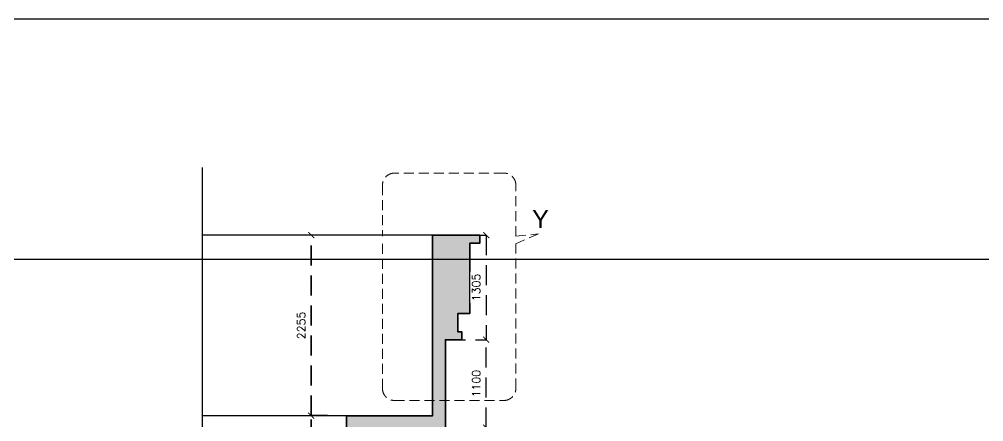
# Model space of a CAD drawing. Header units: millimetres. Extents: x 1066295 to 1300022, y -5734212 to -5454663.
# Drawn here: x 1145939 to 1157993, y -5590218 to -5585191 of the extents above; entities that cross this region are included whole.
import ezdxf

# ---------------------------------------------------------------- set-up
doc = ezdxf.new("R2010")
doc.units = ezdxf.units.MM
doc.header["$LTSCALE"] = 1000
doc.header["$MEASUREMENT"] = 0
for name, pattern in [('AUDIT_D_120904163729-0', [0]), ('T9_PROFILE SECTIONS$0$HIDDEN', [0.375, 0.25, -0.125]), ('T9_PROFILE SECTIONS$0$HIDDEN2', [0.1875, 0.125, -0.0625]), ('T9_PROFILE SECTIONS$0$T10(T7 IS SIMILAR BUT MIRROR) - DIMENSION & TEXTING$0$HIDDEN', [0.375, 0.25, -0.125])]:
    doc.linetypes.add(name, pattern=pattern)
doc.layers.get('0').update_dxf_attribs({"linetype": 'AUDIT_D_120904163729-0'})
for name, color, linetype, lineweight in [('T9_PROFILE SECTIONS$0$A-DIMENSION', 2, 'Continuous', 35), ('T9_PROFILE SECTIONS$0$A-SLAB', 3, 'Continuous', 35), ('T9_PROFILE SECTIONS$0$R0-18-10-2014-T1-1st Podium Floor Plan$0$Text', 7, 'Continuous', 0)]:
    doc.layers.add(name, color=color, linetype=linetype, lineweight=lineweight)
for name, color, linetype in [('T9_PROFILE SECTIONS$0$Elev 01', 8, 'Continuous'), ('T9_PROFILE SECTIONS$0$HATCH 150', 8, 'Continuous'), ('T9_PROFILE SECTIONS$0$LEVEL', 7, 'Continuous'), ('T9_PROFILE SECTIONS$0$T10(T7 IS SIMILAR BUT MIRROR) - DIMENSION & TEXTING$0$A-DIMENSIONS', 2, 'T9_PROFILE SECTIONS$0$T10(T7 IS SIMILAR BUT MIRROR) - DIMENSION & TEXTING$0$HIDDEN')]:
    doc.layers.add(name, color=color, linetype=linetype)
doc.styles.add('T9_PROFILE SECTIONS$0$ARIAL ARROW', font='arial.ttf')
doc.styles.add('T9_PROFILE SECTIONS$0$Romans 1', font='romans.shx', dxfattribs={"height": 100})
doc.dimstyles.new('T9_PROFILE SECTIONS$0$ALPINE S', dxfattribs={"dimscale": 0, "dimtxt": 100, "dimasz": 75, "dimexe": 0, "dimexo": 0, "dimgap": 75, "dimtad": 1, "dimdec": 0, "dimzin": 0, "dimdsep": 46, "dimtxsty": 'T9_PROFILE SECTIONS$0$Romans 1', "dimblk": 'T9_PROFILE SECTIONS$0$_ArchTick', "dimcen": 0.09, "dimclrd": 256, "dimclre": 256, "dimclrt": 7, "dimadec": 0, "dimazin": 0, "dimtfac": 1, "dimtdec": 0, "dimtofl": 0, "dimtmove": 1, "dimatfit": 0, "dimldrblk": 'T9_PROFILE SECTIONS$0$_Open90', "dimfxl": 1, "dimtolj": 1, "dimtzin": 0, "dimarcsym": 0})

# ---------------------------------------------------------------- blocks, each defined once
blk = doc.blocks.new('T9_PROFILE SECTIONS$0$A$C04612184')
at = {"layer": 'T9_PROFILE SECTIONS$0$LEVEL', "color": 8, "linetype": 'T9_PROFILE SECTIONS$0$HIDDEN2', "ltscale": 5}
for p, q in [((89.8181, 106.7178), (-67.827, 106.7178)), ((89.8181, 103.7178), (-67.8271, 103.7178))]:
    blk.add_line(p, q, dxfattribs=at)
blk = doc.blocks.new('T9_PROFILE SECTIONS$0$_ArchTick')
at = {"color": 0, "linetype": 'ByBlock', "const_width": 0.15}
blk.add_lwpolyline([(-0.5, -0.5), (0.5, 0.5)], dxfattribs=at)
blk = doc.blocks.new('*D434')
at = {"layer": 'T9_PROFILE SECTIONS$0$A-DIMENSION', "linetype": 'T9_PROFILE SECTIONS$0$HIDDEN', "lineweight": -2, "transparency": 16777216}
for p, q in [((1151534, -5587745), (1151333, -5587745)), ((1151534, -5588795), (1151333, -5588795))]:
    blk.add_line(p, q, dxfattribs=at)
at = {"layer": 'T9_PROFILE SECTIONS$0$A-DIMENSION', "linetype": 'T9_PROFILE SECTIONS$0$HIDDEN', "transparency": 16777216}
blk.add_line((1151333, -5588795), (1151333, -5587745), dxfattribs=at)
at = {"layer": 'T9_PROFILE SECTIONS$0$A-DIMENSION', "linetype": 'ByBlock', "transparency": 16777216, "xscale": 75, "yscale": 75, "zscale": 75}
for p, rotation in [((1151333, -5587745), 90), ((1151333, -5588795), 270)]:
    blk.add_blockref('T9_PROFILE SECTIONS$0$_ArchTick', p, dxfattribs=dict(at, rotation=rotation))
at = {"layer": 'T9_PROFILE SECTIONS$0$A-DIMENSION', "color": 7, "linetype": 'ByBlock', "transparency": 16777216, "insert": (1151208, -5588270), "char_height": 100, "attachment_point": 5, "rotation": 90, "style": 'T9_PROFILE SECTIONS$0$Romans 1'}
blk.add_mtext('\\A1;1050', dxfattribs=at)
blk = doc.blocks.new('T9_PROFILE SECTIONS$0$_Open90')
at = {"color": 0, "linetype": 'ByBlock', "lineweight": -2}
for p, q in [((0, 0), (-1, 0)), ((-0.5, 0.5), (0, 0)), ((0, 0), (-0.5, -0.5))]:
    blk.add_line(p, q, dxfattribs=at)
blk = doc.blocks.new('*D435')
at = {"layer": 'T9_PROFILE SECTIONS$0$A-DIMENSION', "linetype": 'T9_PROFILE SECTIONS$0$HIDDEN', "lineweight": -2, "transparency": 16777216}
for p, q in [((1151534, -5585490), (1151333, -5585490)), ((1151534, -5587745), (1151333, -5587745))]:
    blk.add_line(p, q, dxfattribs=at)
at = {"layer": 'T9_PROFILE SECTIONS$0$A-DIMENSION', "linetype": 'T9_PROFILE SECTIONS$0$HIDDEN', "transparency": 16777216}
blk.add_line((1151333, -5587745), (1151333, -5585490), dxfattribs=at)
at = {"layer": 'T9_PROFILE SECTIONS$0$A-DIMENSION', "linetype": 'ByBlock', "transparency": 16777216, "xscale": 75, "yscale": 75, "zscale": 75}
for p, rotation in [((1151333, -5585490), 90), ((1151333, -5587745), 270)]:
    blk.add_blockref('T9_PROFILE SECTIONS$0$_ArchTick', p, dxfattribs=dict(at, rotation=rotation))
at = {"layer": 'T9_PROFILE SECTIONS$0$A-DIMENSION', "color": 7, "linetype": 'ByBlock', "transparency": 16777216, "insert": (1151208, -5586618), "char_height": 100, "attachment_point": 5, "rotation": 90, "style": 'T9_PROFILE SECTIONS$0$Romans 1'}
blk.add_mtext('\\A1;2255', dxfattribs=at)
blk = doc.blocks.new('*D437')
at = {"layer": 'T9_PROFILE SECTIONS$0$T10(T7 IS SIMILAR BUT MIRROR) - DIMENSION & TEXTING$0$A-DIMENSIONS', "linetype": 'T9_PROFILE SECTIONS$0$HIDDEN', "lineweight": -2, "transparency": 16777216}
for p, q in [((1153010, -5586796), (1153520, -5586796)), ((1153010, -5587895), (1153520, -5587895))]:
    blk.add_line(p, q, dxfattribs=at)
at = {"layer": 'T9_PROFILE SECTIONS$0$T10(T7 IS SIMILAR BUT MIRROR) - DIMENSION & TEXTING$0$A-DIMENSIONS', "lineweight": -2, "transparency": 16777216}
blk.add_line((1153520, -5587895), (1153520, -5586796), dxfattribs=at)
at = {"layer": 'T9_PROFILE SECTIONS$0$T10(T7 IS SIMILAR BUT MIRROR) - DIMENSION & TEXTING$0$A-DIMENSIONS', "linetype": 'ByBlock', "lineweight": -2, "transparency": 16777216, "xscale": 75, "yscale": 75, "zscale": 75}
for p, rotation in [((1153520, -5586796), 90), ((1153520, -5587895), 270)]:
    blk.add_blockref('T9_PROFILE SECTIONS$0$_ArchTick', p, dxfattribs=dict(at, rotation=rotation))
at = {"layer": 'T9_PROFILE SECTIONS$0$T10(T7 IS SIMILAR BUT MIRROR) - DIMENSION & TEXTING$0$A-DIMENSIONS', "color": 7, "linetype": 'ByBlock', "transparency": 16777216, "insert": (1153395, -5587345), "char_height": 100, "attachment_point": 5, "rotation": 90, "style": 'T9_PROFILE SECTIONS$0$Romans 1', "bg_fill": 3, "box_fill_scale": 1.25, "bg_fill_color": 256, "bg_fill_true_color": 13158600, "bg_fill_transparency": 0}
blk.add_mtext('\\A1;1100', dxfattribs=at)
blk = doc.blocks.new('*D438')
at = {"layer": 'T9_PROFILE SECTIONS$0$T10(T7 IS SIMILAR BUT MIRROR) - DIMENSION & TEXTING$0$A-DIMENSIONS', "linetype": 'T9_PROFILE SECTIONS$0$HIDDEN', "lineweight": -2, "transparency": 16777216}
for p, q in [((1153010, -5585490), (1153520, -5585490)), ((1153010, -5586796), (1153520, -5586796))]:
    blk.add_line(p, q, dxfattribs=at)
at = {"layer": 'T9_PROFILE SECTIONS$0$T10(T7 IS SIMILAR BUT MIRROR) - DIMENSION & TEXTING$0$A-DIMENSIONS', "lineweight": -2, "transparency": 16777216}
blk.add_line((1153520, -5585490), (1153520, -5586796), dxfattribs=at)
at = {"layer": 'T9_PROFILE SECTIONS$0$T10(T7 IS SIMILAR BUT MIRROR) - DIMENSION & TEXTING$0$A-DIMENSIONS', "linetype": 'ByBlock', "lineweight": -2, "transparency": 16777216, "xscale": 75, "yscale": 75, "zscale": 75}
for p, rotation in [((1153520, -5585490), 90), ((1153520, -5586796), 270)]:
    blk.add_blockref('T9_PROFILE SECTIONS$0$_ArchTick', p, dxfattribs=dict(at, rotation=rotation))
at = {"layer": 'T9_PROFILE SECTIONS$0$T10(T7 IS SIMILAR BUT MIRROR) - DIMENSION & TEXTING$0$A-DIMENSIONS', "color": 7, "linetype": 'ByBlock', "transparency": 16777216, "insert": (1153395, -5586143), "char_height": 100, "attachment_point": 5, "rotation": 90, "style": 'T9_PROFILE SECTIONS$0$Romans 1', "bg_fill": 3, "box_fill_scale": 1.25, "bg_fill_color": 256, "bg_fill_true_color": 13158600, "bg_fill_transparency": 0}
blk.add_mtext('\\A1;1305', dxfattribs=at)
blk = doc.blocks.new('T9_PROFILE SECTIONS')
at = {"layer": 'T9_PROFILE SECTIONS$0$HATCH 150'}
h = blk.add_hatch(color=8, dxfattribs=at)
h.dxf.hatch_style = 1
h.paths.add_polyline_path([(1149971.3296, -5588795.054), (1151774.6519, -5588795.0546), (1151774.6519, -5587745.0733), (1152849.6474, -5587745.0733), (1152849.6474, -5585490.1919), (1153439.8417, -5585490.2476), (1153439.8417, -5585590.2797), (1153314.8015, -5585590.2797), (1153314.8015, -5586470.5612), (1153164.7533, -5586470.5612), (1153164.7533, -5586695.5607), (1153214.7693, -5586695.5607), (1153214.7693, -5586795.6135), (1153009.7034, -5586795.6135), (1153009.7034, -5587895.1215), (1151934.7034, -5587895.1215), (1151934.7034, -5589545.0541), (1151734.7034, -5589545.054), (1151734.7034, -5588945.0542), (1149971.3296, -5588945.0542)])
at = {"layer": 'T9_PROFILE SECTIONS$0$A-SLAB', "linetype": 'ByBlock'}
blk.add_lwpolyline([(1149971.3296, -5588795.054), (1151774.6519, -5588795.0546), (1151774.6519, -5587745.0733), (1152849.6474, -5587745.0733), (1152849.6474, -5585490.1919), (1153439.8417, -5585490.2476), (1153439.8417, -5585590.2797), (1153314.8015, -5585590.2797), (1153314.8015, -5586470.5612), (1153164.7533, -5586470.5612), (1153164.7533, -5586695.5607), (1153214.7693, -5586695.5607), (1153214.7693, -5586795.6135), (1153009.7034, -5586795.6135), (1153009.7034, -5587895.1215), (1151934.7034, -5587895.1215), (1151934.7034, -5589545.0541), (1151734.7034, -5589545.054), (1151734.7034, -5588945.0542), (1149971.3296, -5588945.0542)], close=True, dxfattribs=at)
at = {"layer": 'T9_PROFILE SECTIONS$0$Elev 01', "linetype": 'ByBlock'}
for p, q in [((1152849.6474, -5585490.1919), (1149971.3296, -5585490.1919)), ((1151774.6519, -5587745.0733), (1149971.3296, -5587745.0733))]:
    blk.add_line(p, q, dxfattribs=at)
at = {"layer": 'T9_PROFILE SECTIONS$0$R0-18-10-2014-T1-1st Podium Floor Plan$0$Text', "linetype": 'T9_PROFILE SECTIONS$0$HIDDEN', "ltscale": 0.5, "elevation": 0}
blk.add_lwpolyline([(1153890.1353, -5585501.9917), (1154171.6802, -5585474.3427), (1153890.1353, -5585596.7458)], dxfattribs=at)
at = {"layer": 'T9_PROFILE SECTIONS$0$T10(T7 IS SIMILAR BUT MIRROR) - DIMENSION & TEXTING$0$A-DIMENSIONS', "linetype": 'ByBlock', "elevation": -0.01}
blk.add_lwpolyline([(1149971.3296, -5584645), (1149971.3296, -5633374.3228), (1149766.9527, -5633374.3228), (1149766.9527, -5633452.7823), (1150327.2047, -5633452.7823), (1150327.2047, -5633567.8192), (1149971.3296, -5633567.8192), (1149971.3296, -5676585.7855)], dxfattribs=at)
at = {"layer": 'T9_PROFILE SECTIONS$0$LEVEL', "linetype": 'ByBlock', "xscale": 1000, "yscale": 1000, "zscale": 1000}
blk.add_blockref('T9_PROFILE SECTIONS$0$A$C04612184', (1171279.5443, -5689510.054, -0.01), dxfattribs=at)
at = {"layer": 'T9_PROFILE SECTIONS$0$R0-18-10-2014-T1-1st Podium Floor Plan$0$Text', "linetype": 'ByBlock', "style": 'T9_PROFILE SECTIONS$0$ARIAL ARROW'}
blk.add_text('Y', height=225, dxfattribs=at).set_placement((1154092.9839, -5585400.1946, 0))
at = {"layer": 'T9_PROFILE SECTIONS$0$A-DIMENSION', "linetype": 'ByBlock'}
for base, p1, p2, picture, middle in [((1151332.9193, -5585490.1919, -0.4304), (1151533.8113, -5587745.0733, -0.4304), (1151533.8113, -5585490.1919), '*D435', (1151207.9193, -5586617.6326, -0.4304)), ((1151332.9195, -5587745.0733, -0.4304), (1151533.8116, -5588795.0545, -0.4304), (1151533.8116, -5587745.0733, -0.4304), '*D434', (1151207.9195, -5588270.0639, -0.4304))]:
    dim = blk.add_linear_dim(base=base, p1=p1, p2=p2, angle=90, dimstyle='T9_PROFILE SECTIONS$0$ALPINE S', override={"dimscale": 1, "dimfxl": 5, "dimlwd": 65535, "dimarcsym": 1}, dxfattribs=at)
    dim.commit()
    dim.dimension.update_dxf_attribs({"geometry": picture, "text_midpoint": middle})
at = {"layer": 'T9_PROFILE SECTIONS$0$T10(T7 IS SIMILAR BUT MIRROR) - DIMENSION & TEXTING$0$A-DIMENSIONS', "linetype": 'ByBlock'}
dim = blk.add_linear_dim(base=(1153520.3427, -5586795.6135), p1=(1153009.7034, -5587895.1215), p2=(1153009.7034, -5586795.6135), angle=270, dimstyle='T9_PROFILE SECTIONS$0$ALPINE S', override={"dimscale": 1, "dimfxl": 5, "dimtfill": 1, "dimarcsym": 1}, dxfattribs=at)
dim.commit()
dim.dimension.update_dxf_attribs({"geometry": '*D437', "text_midpoint": (1153395.3427, -5587345.3675)})
dim = blk.add_linear_dim(base=(1153520.3427, -5586795.6135), p1=(1153009.7219, -5585490.207), p2=(1153009.7034, -5586795.6135), angle=90, dimstyle='T9_PROFILE SECTIONS$0$ALPINE S', override={"dimscale": 1, "dimfxl": 5, "dimtfill": 1, "dimarcsym": 1}, dxfattribs=at)
dim.commit()
dim.dimension.update_dxf_attribs({"geometry": '*D438', "text_midpoint": (1153395.3427, -5586142.9102)})
at = {"layer": 'T9_PROFILE SECTIONS$0$R0-18-10-2014-T1-1st Podium Floor Plan$0$Text', "linetype": 'T9_PROFILE SECTIONS$0$HIDDEN', "ltscale": 0.5, "elevation": 0}
for points in [[(1153890.1353, -5585501.9917), (1153890.1353, -5584864.5053, 0.4142135624), (1153740.1353, -5584714.5053), (1152373.0125, -5584714.5053, 0.4142135624), (1152223.0125, -5584864.5053), (1152223.0125, -5585501.9917)], [(1152223.0125, -5585596.7458), (1152223.0125, -5587405.3011, 0.4142135624), (1152373.0125, -5587555.3011), (1153740.1353, -5587555.3011, 0.4142135624), (1153890.1353, -5587405.3011), (1153890.1353, -5585596.7458)]]:
    blk.add_lwpolyline(points, format="xyb", dxfattribs=at)

msp = doc.modelspace()

# ---------------------------------------------------------------- block references
at = {"linetype": 'ByBlock'}
msp.add_blockref('T9_PROFILE SECTIONS', (-1745, -2398, 0), dxfattribs=at)

doc.saveas('drawing.dxf')
